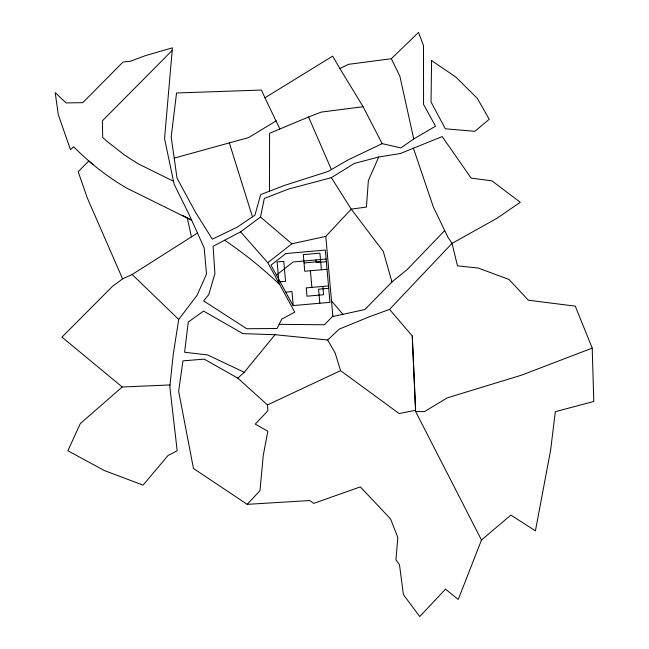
<?xml version="1.0" encoding="UTF-8"?>
<svg xmlns="http://www.w3.org/2000/svg" width="649" height="649" viewBox="0 0 649 649"><rect width="100%" height="100%" fill="white"/><g stroke="black" fill="none" stroke-linecap="round" stroke-linejoin="round"><path stroke-width="0.97" d="M269.513 191.187L269.586 133.28L308.567 116.99L321.231 112.099L363.099 106.744L382.164 143.648L400.936 147.923L413.738 138.935L435.52 126.222L423.57 104.408L423.489 45.552L418.516 32.45L391.347 58.702L348.359 64.348L339.881 68.543L332.629 56.139L264.938 97.812L279.841 128.989M170.014 384.946L169.884 387.502L177.177 450.779L168.05 455.509L143.064 485.136L104.416 470.582L67.877 450.763L80.289 423.61L122.215 386.991L170.014 384.946L173.226 354.524L178.718 319.438L197.191 295.108L206.504 273.959L204.184 247.926L188.883 214.056L174.151 184.259L164.554 138.675L172.415 47.839L145.36 55.644L130.384 61.241L123.026 62.061L82.796 102.656L66.093 102.923L55.214 92.637L58.28 114.654L70.514 149.773L73.54 146.723C89.554 162.753 107.41 176.99 127.066 188.307L191.666 220.238L182.126 215.184M240.592 231.839L267.769 262.691L294.751 312.12L281.747 319.13L277.058 328.499L246.742 328.735L203.599 300.885L208.791 294.541L214.924 273.627L213.099 246.287L240.592 231.839L260.5 217.042L264.313 198.44L288.521 189.054L331.363 177.664L354.322 163.443L378.724 157.009L400.279 153.537L442.172 136.566L471.142 178.118L491.926 180.852L520.279 202.277L497.093 218.218L452.053 243.367L389.53 309.395L369.914 316.558L339.305 329.092L327.672 340.003L275.046 334.706L242.953 333.635L203.567 311.098L188.275 322.066L184.592 352.253L207.607 354.93L244.275 372.299L275.046 334.706M413.413 148.207L433.305 206.869L447.818 237.047L452.053 243.367L457.472 265.879L478.126 268.013L509.027 279.468L528.367 300.211L575.282 306.141L592.212 348.115L593.786 401.488L555.333 411.669L550.571 450.471L535.417 530.825L510.844 515.103L481.477 540.033L458.243 599.465L445.514 589.17L419.733 616.55L403.402 594.598L399.484 564.727L395.955 559.852L397.821 537.486L390.56 518.932L360.341 486.888L313.686 503.389L309.816 500.533L247.18 504.354L193.451 468.432L178.637 391.242L182.953 360.852L204.224 359.124L237.802 378.132L267.469 404.927L267.907 410.712L255.235 424.13L267.85 431.204L263.267 455.371L259.989 490.636L247.18 504.354M378.724 157.009L368.372 180.584L366.417 207.055L351.231 209.156L325.798 236.374L291.904 243.805L267.769 262.691M444.63 230.63L407.207 269.562L391.955 281.95L364.843 309.532L332.888 316.525L325.798 236.374M332.848 316.087L324.435 324.768L279.135 324.346M172.204 50.395L102.372 120.844L102.704 137.547L106.744 141.157L124.494 155.006L137.718 163.58L173.526 181.258M237.802 378.132L244.275 372.299M276.433 275.079L293.21 261.945L326.131 259.032M197.434 233.072L132.161 274.495L122.604 278.883L112.245 286.566L61.971 337.123L122.215 386.991M382.164 143.648L348.618 159.638L328.07 171.482L284.7 185.354L260.695 194.57L254.935 215.16L237.339 227.093L212.328 239.165L195.519 212.288L177.039 178.183L171.19 136.939L176.544 92.977L261.45 90.049L264.938 97.812M276.182 120.86L248.567 137.604L174.346 158.064M267.469 404.927L340.538 370.644L399.135 413.535L415.571 410.322L412.261 335.979L389.53 309.395M592.212 348.115L521.569 375.154L447.226 397.861L424.422 411.612L415.636 411.563L415.571 410.322M304.032 262.934L320.663 261.466M326.366 261.717L316.225 262.61L315.99 259.933M327.031 269.278L304.77 271.25L303.302 254.619L319.925 253.151L321.401 269.781M328.508 285.909L306.239 287.88L306.977 296.195L323.608 294.719L322.869 286.404M285.738 292.123L291.977 291.571L293.218 305.59M328.719 288.318L318.586 289.219L319.827 303.237M224.603 240.244C244.211 253.451 262.707 268.329 279.776 284.684M93.269 164.749L88.824 160.968L78.164 171.725L87.323 198.018L122.604 278.883M260.5 217.042L291.904 243.805M132.161 274.495L178.718 319.438M331.509 300.925L342.883 314.343M331.363 177.664L351.231 209.156L383.283 251.398L391.955 281.95M339.881 68.543L363.099 106.744M327.672 340.003L335.257 353.243L340.538 370.644M481.477 540.033L415.636 411.563L412.261 335.979M391.347 58.702L399.914 76.379L413.738 138.935M308.567 116.99L331.461 169.738M229.292 142.756L252.453 216.798M187.245 217.861L191.431 236.885M310.409 270.755L311.877 287.377M431.577 60.576L431.041 101.958L445.344 128.81L474.849 131.317L489.216 119.27L477.331 98.397L455.923 77.117L431.577 60.576M285.852 253.548L271.014 265.157L293.097 305.598L329.96 302.337L325.336 250.052L285.852 253.548M283.783 261.377L277.131 261.961L278.9 281.917L285.552 281.333L283.783 261.377"/></g></svg>
